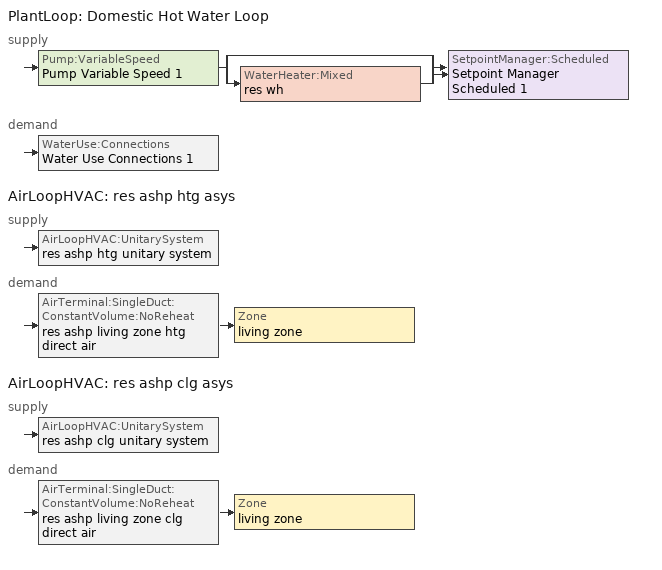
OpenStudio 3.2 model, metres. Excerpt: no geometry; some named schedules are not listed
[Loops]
PlantLoop 'Domestic Hot Water Loop'
 supply: Pump:VariableSpeed 'Pump Variable Speed 1' > split
  | bypass
  | WaterHeater:Mixed 'res wh'
  join > SetpointManager:Scheduled 'Setpoint Manager Scheduled 1'
 demand: WaterUse:Connections 'Water Use Connections 1'
AirLoopHVAC 'res ashp htg asys'
 supply: AirLoopHVAC:UnitarySystem 'res ashp htg unitary system'
 demand: AirTerminal:SingleDuct:ConstantVolume:NoReheat 'res ashp living zone htg direct air' > Zone 'living zone'
AirLoopHVAC 'res ashp clg asys'
 supply: AirLoopHVAC:UnitarySystem 'res ashp clg unitary system'
 demand: AirTerminal:SingleDuct:ConstantVolume:NoReheat 'res ashp living zone clg direct air' > Zone 'living zone'
[Sizing:Zone] Zone Cooling Design Supply Air Temperature Input Method=SupplyAirTemperature; Zone Cooling Design Supply Air Temperature {C}=14; Zone Cooling Design Supply Air Temperature Difference {deltaC}=11.11; Zone Heating Design Supply Air Temperature Input Method=SupplyAirTemperature; Zone Heating Design Supply Air Temperature {C}=40; Zone Heating Design Supply Air Temperature Difference {deltaC}=11.11; Zone Cooling Design Supply Air Humidity Ratio {kg-H2O/kg-air}=0.0085; Zone Heating Design Supply Air Humidity Ratio {kg-H2O/kg-air}=0.008; Cooling Design Air Flow Method=DesignDay; Heating Design Air Flow Method=DesignDay; Account for Dedicated Outdoor Air System=No; Dedicated Outdoor Air System Control Strategy=NeutralSupplyAir; Dedicated Outdoor Air Low Setpoint Temperature for Design {C}=autosize; Dedicated Outdoor Air High Setpoint Temperature for Design {C}=autosize
living zone; garage zone; crawl zone; res ds res ashp clg asys ret air zone; res ds res ashp htg asys ret air zone
[Zone equipment]
living zone: res ashp living zone htg direct air, res ashp living zone clg direct air
[External:File]
8760.csv: File=8760.csv
[PlantLoop]
Domestic Hot Water Loop: Glycol Concentration=0; Maximum Loop Flow Rate {m3/s}=0.01; Plant Loop Volume {m3}=0.003; Load Distribution Scheme=Optimal
[Sizing:Plant]
Domestic Hot Water Loop: Loop Type=Heating; Design Loop Exit Temperature {C}=51.6667; Loop Design Temperature Difference {deltaC}=5.55556; Sizing Option=NonCoincident; Zone Timesteps in Averaging Window=1; Coincident Sizing Factor Mode=None
[Pump:VariableSpeed]
Pump Variable Speed 1: Rated Flow Rate {m3/s}=0.01; Rated Pump Head {Pa}=1; Rated Power Consumption {W}=0; Motor Efficiency=1; Fraction of Motor Inefficiencies to Fluid Stream=0; Coefficient 1 of the Part Load Performance Curve=0; Coefficient 2 of the Part Load Performance Curve=1; Coefficient 3 of the Part Load Performance Curve=0; Coefficient 4 of the Part Load Performance Curve=0; Pump Control Type=Intermittent; Skin Loss Radiative Fraction=0.5; Design Power Sizing Method=PowerPerFlowPerPressure; Design Electric Power per Unit Flow Rate {W/(m3/s)}=348701.1; Design Shaft Power per Unit Flow Rate per Unit Head {W-s/m3-Pa}=1.28205; Design Minimum Flow Rate Fraction=0
[SetpointManager:Scheduled]
Setpoint Manager Scheduled 1: Control Variable=Temperature; Schedule=dhw temp
[WaterHeater:Mixed]
res wh: Tank Volume {m3}=0.143846; Setpoint Temperature Schedule=WH Setpoint Temp; Deadband Temperature Difference {deltaC}=2; Maximum Temperature Limit {C}=99; Heater Control Type=Cycle; Heater Maximum Capacity {W}=11722.8; Heater Minimum Capacity {W}=0; Heater Fuel Type=NaturalGas; Heater Thermal Efficiency=0.773298; Off Cycle Parasitic Fuel Consumption Rate {W}=0; Off Cycle Parasitic Fuel Type=Electricity; Off Cycle Parasitic Heat Fraction to Tank=0; On Cycle Parasitic Fuel Consumption Rate {W}=0; On Cycle Parasitic Fuel Type=Electricity; On Cycle Parasitic Heat Fraction to Tank=0; Ambient Temperature Indicator=ThermalZone; Ambient Temperature Thermal Zone=living zone; Off Cycle Loss Coefficient to Ambient Temperature {W/K}=4.15693; Off Cycle Loss Fraction to Thermal Zone=0.64; On Cycle Loss Coefficient to Ambient Temperature {W/K}=4.15693; On Cycle Loss Fraction to Thermal Zone=1; Use Side Effectiveness=1; Source Side Effectiveness=1; Use Side Design Flow Rate {m3/s}=autosize; Source Side Design Flow Rate {m3/s}=autosize; Indirect Water Heating Recovery Time {hr}=1.5; Source Side Flow Control Mode=IndirectHeatPrimarySetpoint
[WaterHeater:Sizing]
res wh: Design Mode=PeakDraw; Time Storage Can Meet Peak Draw {hr}=0.538503; Time for Tank Recovery {hr}=0; Nominal Tank Volume for Autosizing Plant Connections {m3}=1
[WaterUse:Connections]
Water Use Connections 1: Drain Water Heat Exchanger Type=None; Drain Water Heat Exchanger Destination=Plant; Water Use Equipment Name 1=res shower; Water Use Equipment Name 2=res sink; Water Use Equipment Name 3=res bath; Water Use Equipment Name 4=res shower dist; Water Use Equipment Name 5=res sink dist; Water Use Equipment Name 6=res bath dist; Water Use Equipment Name 7=res dw; Water Use Equipment Name 8=res cw
[WaterUse:Equipment:Definition]
Name | Peak Flow Rate {m3/s} | Target Temperature Schedule
res shower | 0.0176332 | fixtures temperature schedule
res sink | 0.0157378 | fixtures temperature schedule
res bath | 0.00441644 | fixtures temperature schedule
res shower dist; res sink dist; res bath dist | 0 | fixtures temperature schedule
res dw | 0.00104011 | res dw temperature schedule
res cw | 0.00629939 | res cw temperature schedule
[WaterUse:Equipment] Space=living space|story 2
Name | Water Use Equipment Definition | Flow Rate Fraction Schedule
res shower | res shower | showers
res sink | res sink | sinks
res bath | res bath | baths
res shower dist | res shower dist | showers
res sink dist | res sink dist | sinks
res bath dist | res bath dist | baths
res dw | res dw | dishwasher
res cw | res cw | clothes_washer
[OtherEquipment:Definition] Design Level Calculation Method=EquipmentLevel; Fraction Radiant=0; Fraction Lost=0
Name | Design Level {W} | Fraction Latent
res shower | 507081 | 0.487197
res sink | 158036 | 0.312221
res bath | 65146.3 | 0
[EnergyManagementSystem:Sensor]
Name | Output Variable or Output Meter Index Key | Output Variable or Output Meter
res_shower_vol | res shower | Water Use Equipment Hot Water Volume
res_shower_tout | res wh | Water Heater Use Side Outlet Temperature
res_shower_mixsp | fixtures temperature schedule | Schedule Value
res_ceil_fan_sched_val_sensor | res ceil fan schedule | Schedule Value
res_ceil_fan_tin_sensor; res_af_1_tin_s | living zone | Zone Mean Air Temperature
res_nv_pb_s |  | Site Outdoor Air Barometric Pressure
res_af_vw_s |  | Site Wind Speed
res_nv_wt_s |  | Site Outdoor Air Humidity Ratio
res_af_1_tt_s | living zone | Zone Outdoor Air Drybulb Temperature
res_nv_1_nva_s | res nv_1 avail schedule | Schedule Value
res_nv_1_sp_s | res nv_1 temp schedule | Schedule Value
res_ds_res_ashp_clg_asys_fan_rtf_s | res ashp clg supply fan | Fan Runtime Fraction
res_ds_res_ashp_htg_asys_fan_rtf_s | res ashp htg supply fan | Fan Runtime Fraction
res_ds_res_ashp_clg_asys_win_s; res_ds_res_ashp_htg_asys_win_s | living zone | Zone Mean Air Humidity Ratio
res_ds_res_ashp_clg_asys_ah_mfr_s | Node 25 | System Node Mass Flow Rate
res_ds_res_ashp_clg_asys_ah_vfr_s | Node 25 | System Node Current Density Volume Flow Rate
res_ds_res_ashp_clg_asys_ah_tt_s | Node 25 | System Node Temperature
res_ds_res_ashp_clg_asys_ra_t_s | Node 28 | System Node Temperature
res_ds_res_ashp_clg_asys_ah_wt_s | Node 25 | System Node Humidity Ratio
res_ds_res_ashp_clg_asys_ra_w_s | Node 28 | System Node Humidity Ratio
res_ds_res_ashp_clg_asys_ah_t_s; res_ds_res_ashp_htg_asys_ah_t_s | crawl zone | Zone Air Temperature
res_ds_res_ashp_clg_asys_ah_w_s; res_ds_res_ashp_htg_asys_ah_w_s | crawl zone | Zone Mean Air Humidity Ratio
res_ds_res_ashp_htg_asys_ah_mfr_s | Node 18 | System Node Mass Flow Rate
res_ds_res_ashp_htg_asys_ah_vfr_s | Node 18 | System Node Current Density Volume Flow Rate
res_ds_res_ashp_htg_asys_ah_tt_s | Node 18 | System Node Temperature
res_ds_res_ashp_htg_asys_ra_t_s | Node 21 | System Node Temperature
res_ds_res_ashp_htg_asys_ah_wt_s | Node 18 | System Node Humidity Ratio
res_ds_res_ashp_htg_asys_ra_w_s | Node 21 | System Node Humidity Ratio
res_infil_1_range_sch_s | res mv_1 range exhaust schedule | Schedule Value
res_infil_1_bath_sch_s | res mv_1 bath exhaust schedule | Schedule Value
res_infil_1_dryer_sch_s | clothes_dryer_exhaust | Schedule Value
res_infil_1_wh_sch_s | Always On Discrete | Schedule Value
[EnergyManagementSystem:Program]
res_shower_sag: If res_shower_vol > 0; Set ShowerTime=SystemTimeStep; Else; Set ShowerTime=0; EndIf; If (res_shower_vol > 0) && (res_shower_mixsp > res_shower_tout); Set ShowerSag=SystemTimeStep; Set ShowerE=res_shower_vol*4141170*(res_shower_mixsp-res_shower_tout); Else; Set ShowerSag=0; Set ShowerE=0; EndIf
res_ceil_fan_schedule_program: If res_ceil_fan_sched_val_sensor == 0; Set res_ceil_fan_sched_override = 0; ElseIf res_ceil_fan_tin_sensor < 24.389; Set res_ceil_fan_sched_override = 0; Else; Set res_ceil_fan_sched_override = 1; EndIf
res_nv_1_program: Set Tdiff = res_af_1_tin_s-res_af_1_tt_s; Set dT = (@Abs Tdiff); Set pt = (@RhFnTdbWPb res_af_1_tt_s res_nv_wt_s res_nv_pb_s); Set NVA = 13603.507788086115; Set Cs = 0.00024368211683848797; Set Cw = 0.00010154062060207715; Set MNV = 2.464492068866018; Set MHR = 0.0115; Set MRH = 0.7; Set temp1 = (res_nv_1_nva_s*NVA); Set SGNV = temp1*((((Cs*dT)+(Cw*(res_af_vw_s^2)))^0.5)/1000); If (res_nv_wt_s<MHR) && (pt<MRH) && (res_af_1_tin_s>res_nv_1_sp_s); Set temp2 = (res_af_1_tin_s-res_nv_1_sp_s); Set NVadj1 = temp2/(res_af_1_tin_s-res_af_1_tt_s); Set NVadj2 = (@Min NVadj1 1); Set NVadj3 = (@Max NVadj2 0); Set NVadj = SGNV*NVadj3; Set res_nv_1_flow_act = (@Min NVadj MNV); Else; Set res_nv_1_flow_act = 0; EndIf
res_ds_res_ashp_clg_asys_program: Set res_ds_res_ashp_clg_asys_AhMfr = res_ds_res_ashp_clg_asys_ah_mfr_s; Set res_ds_res_ashp_clg_asys_FanRtf = res_ds_res_ashp_clg_asys_fan_rtf_s; Set res_ds_res_ashp_clg_asys_AhVfr = res_ds_res_ashp_clg_asys_ah_vfr_s; Set res_ds_res_ashp_clg_asys_AhTt = res_ds_res_ashp_clg_asys_ah_tt_s; Set res_ds_res_ashp_clg_asys_AhWt = res_ds_res_ashp_clg_asys_ah_wt_s; Set res_ds_res_ashp_clg_asys_RaT = res_ds_res_ashp_clg_asys_ra_t_s; Set res_ds_res_ashp_clg_asys_RaW = res_ds_res_ashp_clg_asys_ra_w_s; Set res_ds_res_ashp_clg_asys_AhT = res_ds_res_ashp_clg_asys_ah_t_s; Set res_ds_res_ashp_clg_asys_AhW = res_ds_res_ashp_clg_asys_ah_w_s; Run res_ds_res_ashp_clg_asys_lk_subrout; Set res_ds_res_ashp_clg_asys_SupSLkToLvEq_act = res_ds_res_ashp_clg_asys_SupSLkToLv; Set res_ds_res_ashp_clg_asys_SupLatLkToLvEq_act = res_ds_res_ashp_clg_asys_SupLatLkToLv; Set res_ds_res_ashp_clg_asys_SupDCnToLvEq_act = res_ds_res_ashp_clg_asys_SupDCnToLv; Set res_ds_res_ashp_clg_asys_SupDCnToAhEq_act = res_ds_res_ashp_clg_asys_SupDCnToAh; Set res_ds_res_ashp_clg_asys_SupSLkToAhEq_act = res_ds_res_ashp_clg_asys_SupSLkToAh; Set res_ds_res_ashp_clg_asys_SupLatLkToAhEq_act = res_ds_res_ashp_clg_asys_SupLatLkToAh; Set res_ds_res_ashp_clg_asys_RetSLkEq_act = res_ds_res_ashp_clg_asys_RetSLk; Set res_ds_res_ashp_clg_asys_RetLatLkEq_act = res_ds_res_ashp_clg_asys_RetLatLk; Set res_ds_res_ashp_clg_asys_RetDCnToPlEq_act = res_ds_res_ashp_clg_asys_RetDCnToPl; Set res_ds_res_ashp_clg_asys_RetDCnToAhEquip_act = res_ds_res_ashp_clg_asys_RetDCnToAh; Set res_ds_res_ashp_clg_asys_AhToLivMix_act = res_ds_res_ashp_clg_asys_AhToLiv; Set res_ds_res_ashp_clg_asys_LivToAhMix_act = res_ds_res_ashp_clg_asys_LivToAh
res_ds_res_ashp_htg_asys_program: Set res_ds_res_ashp_htg_asys_AhMfr = res_ds_res_ashp_htg_asys_ah_mfr_s; Set res_ds_res_ashp_htg_asys_FanRtf = res_ds_res_ashp_htg_asys_fan_rtf_s; Set res_ds_res_ashp_htg_asys_AhVfr = res_ds_res_ashp_htg_asys_ah_vfr_s; Set res_ds_res_ashp_htg_asys_AhTt = res_ds_res_ashp_htg_asys_ah_tt_s; Set res_ds_res_ashp_htg_asys_AhWt = res_ds_res_ashp_htg_asys_ah_wt_s; Set res_ds_res_ashp_htg_asys_RaT = res_ds_res_ashp_htg_asys_ra_t_s; Set res_ds_res_ashp_htg_asys_RaW = res_ds_res_ashp_htg_asys_ra_w_s; Set res_ds_res_ashp_htg_asys_AhT = res_ds_res_ashp_htg_asys_ah_t_s; Set res_ds_res_ashp_htg_asys_AhW = res_ds_res_ashp_htg_asys_ah_w_s; Run res_ds_res_ashp_htg_asys_lk_subrout; Set res_ds_res_ashp_htg_asys_SupSLkToLvEq_act = res_ds_res_ashp_htg_asys_SupSLkToLv; Set res_ds_res_ashp_htg_asys_SupLatLkToLvEq_act = res_ds_res_ashp_htg_asys_SupLatLkToLv; Set res_ds_res_ashp_htg_asys_SupDCnToLvEq_act = res_ds_res_ashp_htg_asys_SupDCnToLv; Set res_ds_res_ashp_htg_asys_SupDCnToAhEq_act = res_ds_res_ashp_htg_asys_SupDCnToAh; Set res_ds_res_ashp_htg_asys_SupSLkToAhEq_act = res_ds_res_ashp_htg_asys_SupSLkToAh; Set res_ds_res_ashp_htg_asys_SupLatLkToAhEq_act = res_ds_res_ashp_htg_asys_SupLatLkToAh; Set res_ds_res_ashp_htg_asys_RetSLkEq_act = res_ds_res_ashp_htg_asys_RetSLk; Set res_ds_res_ashp_htg_asys_RetLatLkEq_act = res_ds_res_ashp_htg_asys_RetLatLk; Set res_ds_res_ashp_htg_asys_RetDCnToPlEq_act = res_ds_res_ashp_htg_asys_RetDCnToPl; Set res_ds_res_ashp_htg_asys_RetDCnToAhEquip_act = res_ds_res_ashp_htg_asys_RetDCnToAh; Set res_ds_res_ashp_htg_asys_AhToLivMix_act = res_ds_res_ashp_htg_asys_AhToLiv; Set res_ds_res_ashp_htg_asys_LivToAhMix_act = res_ds_res_ashp_htg_asys_LivToAh
[Coil:Heating:DX:SingleSpeed]
res ashp htg coil: Availability Schedule=Always On Discrete; Rated Total Heating Capacity {W}=Autosize; Rated COP {W/W}=3.33368; Rated Air Flow Rate {m3/s}=Autosize; Rated Supply Fan Power Per Volume Flow Rate {W/(m3/s)}=773.391; Total Heating Capacity Function of Temperature Curve=HP_Heat-Cap-fT1; Total Heating Capacity Function of Flow Fraction Curve=HP_Heat-CAP-fFF1; Energy Input Ratio Function of Temperature Curve=HP_Heat-EIR-fT1; Energy Input Ratio Function of Flow Fraction Curve=HP_Heat-EIR-fFF1; Part Load Fraction Correlation Curve=HP_Heat-PLF-fPLR1; Defrost Energy Input Ratio Function of Temperature Curve=DefrostEIR; Minimum Outdoor Dry-Bulb Temperature for Compressor Operation {C}=-17.7778; Maximum Outdoor Dry-Bulb Temperature for Defrost Operation {C}=4.44444; Crankcase Heater Capacity {W}=20; Maximum Outdoor Dry-Bulb Temperature for Crankcase Heater Operation {C}=12.7778; Defrost Strategy=ReverseCycle; Defrost Control=Timed; Defrost Time Period Fraction=0.166667; Resistive Defrost Heater Capacity {W}=2000
[Coil:Heating:Electric]
res ashp supp heater: Availability Schedule=Always On Discrete; Efficiency=1
[Fan:OnOff] Availability Schedule=Always On Discrete; Fan Total Efficiency=0.75; Pressure Rise {Pa}=794.58; Maximum Flow Rate {m3/s}=autosize; Motor Efficiency=1; Motor In Airstream Fraction=1
Name | Fan Power Ratio Function of Speed Ratio Curve | Fan Efficiency Ratio Function of Speed Ratio Curve
res ashp htg supply fan | Fan On Off Power Curve | Fan On Off Efficiency Curve
res ashp clg supply fan | Fan On Off Power Curve 1 | Fan On Off Efficiency Curve 1
[AirLoopHVAC:UnitarySystem] Control Type=Load; Controlling Zone or Thermostat Location=living zone; Dehumidification Control Type=None; Availability Schedule=Always On Discrete; Fan Placement=BlowThrough; Supply Air Fan Operating Mode Schedule=Always Off Discrete; DX Heating Coil Sizing Ratio=1; Use DOAS DX Cooling Coil=No; DOAS DX Cooling Coil Leaving Minimum Air Temperature {C}=2; Latent Load Control=SensibleOnlyLoadControl; Supply Air Flow Rate During Cooling Operation {m3/s}=Autosize; Supply Air Flow Rate During Heating Operation {m3/s}=Autosize; Supply Air Flow Rate When No Cooling or Heating is Required {m3/s}=0; Maximum Supply Air Temperature {C}=76.6667; Maximum Outdoor Dry-Bulb Temperature for Supplemental Heater Operation {C}=4.44444; Maximum Cycling Rate {cycles/hr}=2.5; Heat Pump Time Constant {s}=60; Fraction of On-Cycle Power Use=0.01; Heat Pump Fan Delay Time {s}=60; Ancilliary On-Cycle Electric Power {W}=0; Ancilliary Off-Cycle Electric Power {W}=0
Name | Supply Fan | Heating Coil | Supplemental Heating Coil | Cooling Coil
res ashp htg unitary system | res ashp htg supply fan | res ashp htg coil | res ashp supp heater
res ashp clg unitary system | res ashp clg supply fan |  |  | res ashp clg coil
[AirLoopHVAC] Availability Schedule=Always On Discrete; Design Supply Air Flow Rate {m3/s}=autosize; Design Return Air Flow Fraction of Supply Air Flow=1
res ashp htg asys; res ashp clg asys
[Sizing:System] Type of Load to Size On=Sensible; Design Outdoor Air Flow Rate {m3/s}=Autosize; Central Heating Maximum System Air Flow Ratio=0.3; Preheat Design Temperature {C}=7; Preheat Design Humidity Ratio {kg-H2O/kg-Air}=0.008; Precool Design Temperature {C}=12.8; Precool Design Humidity Ratio {kg-H2O/kg-Air}=0.008; Central Cooling Design Supply Air Temperature {C}=12.8; Central Heating Design Supply Air Temperature {C}=16.7; Sizing Option=NonCoincident; 100% Outdoor Air in Cooling=Yes; 100% Outdoor Air in Heating=Yes; Central Cooling Design Supply Air Humidity Ratio {kg-H2O/kg-Air}=0.0085; Central Heating Design Supply Air Humidity Ratio {kg-H2O/kg-Air}=0.008; Cooling Design Air Flow Method=DesignDay; Cooling Design Air Flow Rate {m3/s}=0; Heating Design Air Flow Method=DesignDay; Heating Design Air Flow Rate {m3/s}=0; System Outdoor Air Method=ZoneSum; Zone Maximum Outdoor Air Fraction=1; Cooling Supply Air Flow Rate Per Floor Area {m3/s-m2}=0.00996765; Cooling Fraction of Autosized Cooling Supply Air Flow Rate=1; Cooling Supply Air Flow Rate Per Unit Cooling Capacity {m3/s-W}=3.94755e-05; Heating Supply Air Flow Rate Per Floor Area {m3/s-m2}=0.00996765; Heating Fraction of Autosized Heating Supply Air Flow Rate=1; Heating Fraction of Autosized Cooling Supply Air Flow Rate=1; Heating Supply Air Flow Rate Per Unit Heating Capacity {m3/s-W}=3.15882e-05; Cooling Design Capacity Method=CoolingDesignCapacity; Cooling Design Capacity {W}=autosize; Cooling Design Capacity Per Floor Area {W/m2}=234.7; Fraction of Autosized Cooling Design Capacity=1; Heating Design Capacity Method=HeatingDesignCapacity; Heating Design Capacity {W}=autosize; Heating Design Capacity Per Floor Area {W/m2}=157; Fraction of Autosized Heating Design Capacity=1; Central Cooling Capacity Control Method=OnOff
res ashp htg asys; res ashp clg asys
[AirTerminal:SingleDuct:ConstantVolume:NoReheat] Availability Schedule=Always On Discrete; Maximum Air Flow Rate {m3/s}=AutoSize
res ashp living zone htg direct air; res ashp living zone clg direct air
[Coil:Cooling:DX:SingleSpeed]
res ashp clg coil: Availability Schedule=Always On Discrete; Rated Total Cooling Capacity {W}=autosize; Rated Sensible Heat Ratio=0.740612; Rated COP {W/W}=4.07538; Rated Air Flow Rate {m3/s}=autosize; Rated Evaporator Fan Power Per Volume Flow Rate {W/(m3/s)}=773.391; Total Cooling Capacity Function of Temperature Curve=Cool-Cap-fT1; Total Cooling Capacity Function of Flow Fraction Curve=Cool-Cap-fFF1; Energy Input Ratio Function of Temperature Curve=Cool-EIR-fT1; Energy Input Ratio Function of Flow Fraction Curve=Cool-EIR-fFF1; Part Load Fraction Correlation Curve=Cool-PLF-fPLR1; Minimum Outdoor Dry-Bulb Temperature for Compressor Operation {C}=-25; Nominal Time for Condensate Removal to Begin {s}=1000; Ratio of Initial Moisture Evaporation Rate and Steady State Latent Capacity=1.5; Maximum Cycling Rate {cycles/hr}=3; Latent Capacity Time Constant {s}=45; Condenser Type=AirCooled; Evaporative Condenser Effectiveness=0; Evaporative Condenser Air Flow Rate {m3/s}=Autosize; Evaporative Condenser Pump Rated Power Consumption {W}=Autosize; Crankcase Heater Capacity {W}=0; Maximum Outdoor Dry-Bulb Temperature for Crankcase Heater Operation {C}=0; Basin Heater Capacity {W/K}=0; Basin Heater Setpoint Temperature {C}=10
[ElectricEquipment:Definition] Design Level Calculation Method=EquipmentLevel
Name | Design Level {W} | Fraction Latent | Fraction Radiant | Fraction Lost
res dw | 136388 | 0.15 | 0.36 | 0.25
res cw | 70491.5 | 0 | 0.48 | 0.2
[Schedule:Constant]
Name | Value
dhw temp; WH Setpoint Temp | 51.6667
fixtures temperature schedule | 43.3333
Always On Discrete | 1
Always Off Discrete | 0
res dw temperature schedule; res cw temperature schedule | 52.666
[Curve:Biquadratic]
Name | Coefficient1 Constant | Coefficient2 x | Coefficient3 x**2 | Coefficient4 y | Coefficient5 y**2 | Coefficient6 x*y | Minimum Value of x | Maximum Value of x | Minimum Value of y | Maximum Value of y
DefrostEIR | 0.1528 | 0 | 0 | 0 | 0 | 0 | -100 | 100 | -100 | 100
HP_Heat-Cap-fT1 | 0.878144 | -0.00291486 | -3.3372e-05 | 0.0223867 | 0.000163944 | -2.187e-05 | -100 | 100 | -100 | 100
HP_Heat-EIR-fT1 | 0.716518 | 0.0102759 | 0.000460734 | -0.00648037 | 0.000456354 | -0.00069764 | -100 | 100 | -100 | 100
Cool-Cap-fT1 | 1.55736 | -0.0744482 | 0.0030986 | 0.00145958 | -4.1148e-05 | -0.000426714 | 13.88 | 23.88 | 18.33 | 51.66
Cool-EIR-fT1 | -0.350448 | 0.11681 | -0.00339951 | -0.00122609 | 0.000600809 | -0.000466884 | 13.88 | 23.88 | 18.33 | 51.66
[Curve:Quadratic] Minimum Value of x=0
Name | Coefficient1 Constant | Coefficient2 x | Coefficient3 x**2 | Maximum Value of x | Minimum Curve Output | Maximum Curve Output
HP_Heat-PLF-fPLR1 | 0.89 | 0.11 | 0 | 1 | 0.7 | 1
HP_Heat-CAP-fFF1 | 0.694045 | 0.474208 | -0.168253 | 2 | 0 | 2
HP_Heat-EIR-fFF1 | 2.18542 | -1.94283 | 0.757409 | 2 | 0 | 2
Cool-PLF-fPLR1 | 0.93 | 0.07 | 0 | 1 | 0.7 | 1
Cool-Cap-fFF1 | 0.718664 | 0.417974 | -0.136638 | 2 | 0 | 2
Cool-EIR-fFF1 | 1.14349 | -0.13944 | -0.00404779 | 2 | 0 | 2
[Curve:Exponent] Coefficient1 Constant=1; Coefficient2 Constant=0; Coefficient3 Constant=0; Minimum Value of x=0; Maximum Value of x=1
Fan On Off Power Curve; Fan On Off Power Curve 1
[Curve:Cubic] Coefficient1 Constant=1; Coefficient2 x=0; Coefficient3 x**2=0; Coefficient4 x**3=0; Minimum Value of x=0; Maximum Value of x=1
Fan On Off Efficiency Curve; Fan On Off Efficiency Curve 1
